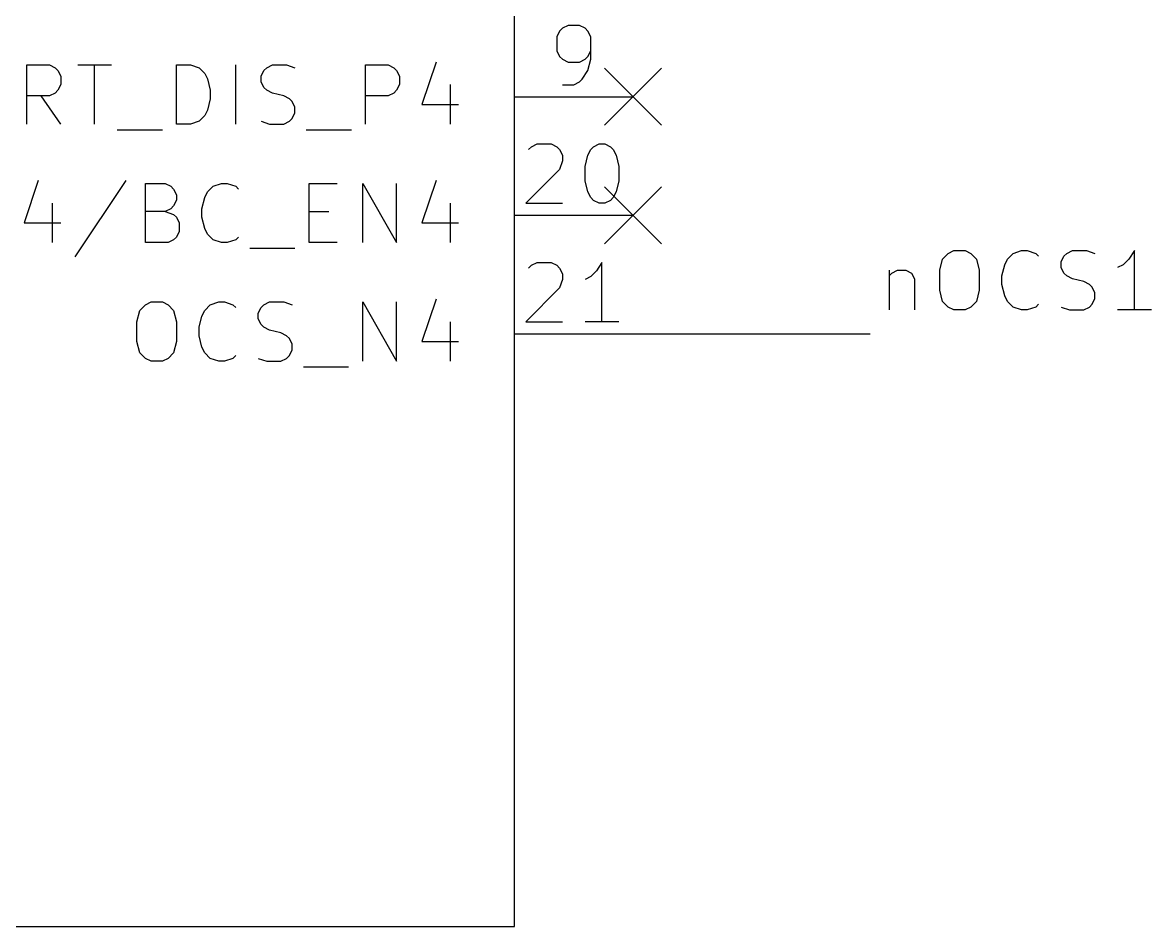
# Model space of a CAD drawing. Extents: x 0.4 to 11.3, y -7.9 to -0.4.
# Drawn here: x 7.885 to 8.837, y -5.65 to -4.887 of the extents above; entities that cross this region are included whole.
import ezdxf

# ---------------------------------------------------------------- set-up
doc = ezdxf.new("R2010")
doc.units = 0
doc.header["$MEASUREMENT"] = 0
for name, color, linetype in [('BLUE2', 5, 'CONTINUOUS'), ('CYAN2', 4, 'CONTINUOUS'), ('GRAY1', 251, 'CONTINUOUS'), ('GREEN3', 91, 'CONTINUOUS'), ('LYELLOW', 51, 'CONTINUOUS'), ('RED2', 1, 'CONTINUOUS'), ('RED3', 11, 'CONTINUOUS')]:
    doc.layers.add(name, color=color, linetype=linetype)

msp = doc.modelspace()

# ---------------------------------------------------------------- linework, layer by layer
at = {"layer": 'BLUE2', "linetype": 'CONTINUOUS'}
for p, q in [((8.376, -4.926), (8.424, -4.974)), ((8.424, -4.926), (8.376, -4.974)), ((8.376, -5.026), (8.424, -5.074)), ((8.424, -5.026), (8.376, -5.074))]:
    msp.add_line(p, q, dxfattribs=at)
at = {"layer": 'CYAN2', "linetype": 'CONTINUOUS'}
for p, q in [((7.88857, -4.97313), (7.88857, -4.92313)), ((7.88857, -4.92313), (7.90762, -4.92313)), ((7.88857, -4.97313), (7.88857, -4.92313)), ((7.88857, -4.92313), (7.90762, -4.92313)), ((7.90762, -4.92313), (7.91238, -4.92551)), ((7.90762, -4.92313), (7.91238, -4.92551)), ((7.93143, -4.92313), (7.96, -4.92313)), ((7.93143, -4.92313), (7.96, -4.92313)), ((7.94572, -4.97313), (7.94572, -4.92313)), ((7.94572, -4.97313), (7.94572, -4.92313)), ((8.01476, -4.97313), (8.01476, -4.92313)), ((8.01476, -4.92313), (8.02667, -4.92313)), ((8.01476, -4.97313), (8.01476, -4.92313)), ((8.01476, -4.92313), (8.02667, -4.92313)), ((8.02667, -4.92313), (8.03381, -4.92551)), ((8.02667, -4.92313), (8.03381, -4.92551)), ((8.06476, -4.97313), (8.06476, -4.92313)), ((8.06476, -4.97313), (8.06476, -4.92313)), ((8.09095, -4.92551), (8.09572, -4.92313)), ((8.09095, -4.92551), (8.09572, -4.92313)), ((8.09572, -4.92313), (8.10762, -4.92313)), ((8.09572, -4.92313), (8.10762, -4.92313)), ((8.10762, -4.92313), (8.11476, -4.92551)), ((8.10762, -4.92313), (8.11476, -4.92551)), ((8.17428, -4.97313), (8.17428, -4.92313)), ((8.17428, -4.92313), (8.19333, -4.92313)), ((8.17428, -4.97313), (8.17428, -4.92313)), ((8.17428, -4.92313), (8.19333, -4.92313)), ((8.19333, -4.92313), (8.19809, -4.92551)), ((8.19333, -4.92313), (8.19809, -4.92551)), ((8.23381, -4.92075), (8.22191, -4.95646)), ((8.23381, -4.92075), (8.22191, -4.95646)), ((7.91238, -4.92551), (7.91476, -4.92789)), ((7.91238, -4.92551), (7.91476, -4.92789)), ((7.91476, -4.92789), (7.91714, -4.93265)), ((7.91476, -4.92789), (7.91714, -4.93265)), ((7.91714, -4.93265), (7.91714, -4.9398)), ((7.91714, -4.93265), (7.91714, -4.9398)), ((8.03381, -4.92551), (8.03857, -4.93028)), ((8.03381, -4.92551), (8.03857, -4.93028)), ((8.03857, -4.93028), (8.04095, -4.93504)), ((8.03857, -4.93028), (8.04095, -4.93504)), ((8.08619, -4.93265), (8.08857, -4.92789)), ((8.08619, -4.93265), (8.08857, -4.92789)), ((8.08619, -4.93742), (8.08619, -4.93265)), ((8.08619, -4.93742), (8.08619, -4.93265)), ((8.08857, -4.92789), (8.09095, -4.92551)), ((8.08857, -4.92789), (8.09095, -4.92551)), ((8.19809, -4.92551), (8.20048, -4.92789)), ((8.19809, -4.92551), (8.20048, -4.92789)), ((8.20048, -4.92789), (8.20285, -4.93265)), ((8.20048, -4.92789), (8.20285, -4.93265)), ((8.20285, -4.93265), (8.20285, -4.9398)), ((8.20285, -4.93265), (8.20285, -4.9398)), ((7.91714, -4.9398), (7.91476, -4.94456)), ((7.91714, -4.9398), (7.91476, -4.94456)), ((8.04095, -4.93504), (8.04333, -4.94456)), ((8.04095, -4.93504), (8.04333, -4.94456)), ((8.08857, -4.94218), (8.08619, -4.93742)), ((8.08857, -4.94218), (8.08619, -4.93742)), ((8.09095, -4.94456), (8.08857, -4.94218)), ((8.09095, -4.94456), (8.08857, -4.94218)), ((8.20285, -4.9398), (8.20048, -4.94456)), ((8.20285, -4.9398), (8.20048, -4.94456)), ((8.24571, -4.9398), (8.24571, -4.97313)), ((8.24571, -4.9398), (8.24571, -4.97313)), ((7.90762, -4.94932), (7.88857, -4.94932)), ((7.90762, -4.94932), (7.88857, -4.94932)), ((7.91714, -4.97313), (7.90048, -4.94932)), ((7.91714, -4.97313), (7.90048, -4.94932)), ((7.91238, -4.94694), (7.90762, -4.94932)), ((7.91238, -4.94694), (7.90762, -4.94932)), ((7.91476, -4.94456), (7.91238, -4.94694)), ((7.91476, -4.94456), (7.91238, -4.94694)), ((8.04333, -4.9517), (8.04095, -4.96122)), ((8.04333, -4.9517), (8.04095, -4.96122)), ((8.04333, -4.94456), (8.04333, -4.9517)), ((8.04333, -4.94456), (8.04333, -4.9517)), ((8.09572, -4.94694), (8.09095, -4.94456)), ((8.09572, -4.94694), (8.09095, -4.94456)), ((8.10524, -4.94932), (8.09572, -4.94694)), ((8.10524, -4.94932), (8.09572, -4.94694)), ((8.11, -4.9517), (8.10524, -4.94932)), ((8.11, -4.9517), (8.10524, -4.94932)), ((8.11238, -4.95408), (8.11, -4.9517)), ((8.11238, -4.95408), (8.11, -4.9517)), ((8.19333, -4.94932), (8.17428, -4.94932)), ((8.19333, -4.94932), (8.17428, -4.94932)), ((8.19809, -4.94694), (8.19333, -4.94932)), ((8.19809, -4.94694), (8.19333, -4.94932)), ((8.20048, -4.94456), (8.19809, -4.94694)), ((8.20048, -4.94456), (8.19809, -4.94694)), ((8.04095, -4.96122), (8.03857, -4.96599)), ((8.04095, -4.96122), (8.03857, -4.96599)), ((8.11476, -4.95885), (8.11238, -4.95408)), ((8.11476, -4.95885), (8.11238, -4.95408)), ((8.11476, -4.96361), (8.11476, -4.95885)), ((8.11476, -4.96361), (8.11476, -4.95885)), ((8.22191, -4.95646), (8.25285, -4.95646)), ((8.22191, -4.95646), (8.25285, -4.95646)), ((8.03381, -4.97075), (8.02667, -4.97313)), ((8.03381, -4.97075), (8.02667, -4.97313)), ((8.03857, -4.96599), (8.03381, -4.97075)), ((8.03857, -4.96599), (8.03381, -4.97075)), ((8.08619, -4.97075), (8.09333, -4.97313)), ((8.08619, -4.97075), (8.09333, -4.97313)), ((8.10524, -4.97313), (8.11, -4.97075)), ((8.10524, -4.97313), (8.11, -4.97075)), ((8.11, -4.97075), (8.11238, -4.96837)), ((8.11, -4.97075), (8.11238, -4.96837)), ((8.11238, -4.96837), (8.11476, -4.96361)), ((8.11238, -4.96837), (8.11476, -4.96361)), ((7.96476, -4.97789), (8.00286, -4.97789)), ((7.96476, -4.97789), (8.00286, -4.97789)), ((8.02667, -4.97313), (8.01476, -4.97313)), ((8.02667, -4.97313), (8.01476, -4.97313)), ((8.09333, -4.97313), (8.10524, -4.97313)), ((8.09333, -4.97313), (8.10524, -4.97313)), ((8.12429, -4.97789), (8.16238, -4.97789)), ((8.12429, -4.97789), (8.16238, -4.97789)), ((7.89809, -5.02075), (7.88619, -5.05646)), ((7.89809, -5.02075), (7.88619, -5.05646)), ((7.97191, -5.02075), (7.92905, -5.08504)), ((7.97191, -5.02075), (7.92905, -5.08504)), ((7.98857, -5.07313), (7.98857, -5.02313)), ((7.98857, -5.02313), (8.00524, -5.02313)), ((7.98857, -5.07313), (7.98857, -5.02313)), ((7.98857, -5.02313), (8.00524, -5.02313)), ((8.00524, -5.02313), (8.01, -5.02551)), ((8.00524, -5.02313), (8.01, -5.02551)), ((8.01, -5.02551), (8.01238, -5.02789)), ((8.01, -5.02551), (8.01238, -5.02789)), ((8.01238, -5.02789), (8.01476, -5.03265)), ((8.01238, -5.02789), (8.01476, -5.03265)), ((8.04095, -5.03028), (8.04572, -5.02551)), ((8.04095, -5.03028), (8.04572, -5.02551)), ((8.04572, -5.02551), (8.05286, -5.02313)), ((8.04572, -5.02551), (8.05286, -5.02313)), ((8.05286, -5.02313), (8.05762, -5.02313)), ((8.05286, -5.02313), (8.05762, -5.02313)), ((8.05762, -5.02313), (8.06476, -5.02551)), ((8.05762, -5.02313), (8.06476, -5.02551)), ((8.06476, -5.02551), (8.06714, -5.02789)), ((8.06476, -5.02551), (8.06714, -5.02789)), ((8.12667, -5.07313), (8.12667, -5.02313)), ((8.12667, -5.02313), (8.15048, -5.02313)), ((8.12667, -5.07313), (8.12667, -5.02313)), ((8.12667, -5.02313), (8.15048, -5.02313)), ((8.1719, -5.07313), (8.1719, -5.02313)), ((8.1719, -5.02313), (8.20047, -5.07313)), ((8.1719, -5.07313), (8.1719, -5.02313)), ((8.1719, -5.02313), (8.20047, -5.07313)), ((8.20047, -5.07313), (8.20047, -5.02313)), ((8.20047, -5.07313), (8.20047, -5.02313)), ((8.23381, -5.02075), (8.22191, -5.05646)), ((8.23381, -5.02075), (8.22191, -5.05646)), ((8.01476, -5.03742), (8.01238, -5.04218)), ((8.01476, -5.03742), (8.01238, -5.04218)), ((8.01476, -5.03265), (8.01476, -5.03742)), ((8.01476, -5.03265), (8.01476, -5.03742)), ((8.03619, -5.04456), (8.03857, -5.03504)), ((8.03619, -5.04456), (8.03857, -5.03504)), ((8.03857, -5.03504), (8.04095, -5.03028)), ((8.03857, -5.03504), (8.04095, -5.03028)), ((7.91, -5.0398), (7.91, -5.07313)), ((7.91, -5.0398), (7.91, -5.07313)), ((8.00524, -5.04694), (7.98857, -5.04694)), ((8.00524, -5.04694), (7.98857, -5.04694)), ((8.01, -5.04456), (8.00524, -5.04694)), ((8.01, -5.04456), (8.00524, -5.04694)), ((8.00524, -5.04694), (8.01238, -5.04932)), ((8.00524, -5.04694), (8.01238, -5.04932)), ((8.01238, -5.04218), (8.01, -5.04456)), ((8.01238, -5.04218), (8.01, -5.04456)), ((8.03619, -5.0517), (8.03619, -5.04456)), ((8.03619, -5.0517), (8.03619, -5.04456)), ((8.12667, -5.04694), (8.14333, -5.04694)), ((8.12667, -5.04694), (8.14333, -5.04694)), ((8.24571, -5.0398), (8.24571, -5.07313)), ((8.24571, -5.0398), (8.24571, -5.07313)), ((7.88619, -5.05646), (7.91714, -5.05646)), ((7.88619, -5.05646), (7.91714, -5.05646)), ((8.01238, -5.04932), (8.01476, -5.0517)), ((8.01238, -5.04932), (8.01476, -5.0517)), ((8.01476, -5.0517), (8.01714, -5.05646)), ((8.01476, -5.0517), (8.01714, -5.05646)), ((8.01714, -5.05646), (8.01714, -5.06361)), ((8.01714, -5.05646), (8.01714, -5.06361)), ((8.03857, -5.06122), (8.03619, -5.0517)), ((8.03857, -5.06122), (8.03619, -5.0517)), ((8.22191, -5.05646), (8.25285, -5.05646)), ((8.22191, -5.05646), (8.25285, -5.05646)), ((8.01714, -5.06361), (8.01476, -5.06837)), ((8.01714, -5.06361), (8.01476, -5.06837)), ((8.04095, -5.06599), (8.03857, -5.06122)), ((8.04095, -5.06599), (8.03857, -5.06122)), ((8.04572, -5.07075), (8.04095, -5.06599)), ((8.04572, -5.07075), (8.04095, -5.06599)), ((8.00762, -5.07313), (7.98857, -5.07313)), ((8.00762, -5.07313), (7.98857, -5.07313)), ((8.01238, -5.07075), (8.00762, -5.07313)), ((8.01238, -5.07075), (8.00762, -5.07313)), ((8.01476, -5.06837), (8.01238, -5.07075)), ((8.01476, -5.06837), (8.01238, -5.07075)), ((8.05286, -5.07313), (8.04572, -5.07075)), ((8.05286, -5.07313), (8.04572, -5.07075)), ((8.05762, -5.07313), (8.05286, -5.07313)), ((8.05762, -5.07313), (8.05286, -5.07313)), ((8.06476, -5.07075), (8.05762, -5.07313)), ((8.06476, -5.07075), (8.05762, -5.07313)), ((8.06714, -5.06837), (8.06476, -5.07075)), ((8.06714, -5.06837), (8.06476, -5.07075)), ((8.15048, -5.07313), (8.12667, -5.07313)), ((8.15048, -5.07313), (8.12667, -5.07313)), ((8.07667, -5.07789), (8.11476, -5.07789)), ((8.07667, -5.07789), (8.11476, -5.07789)), ((7.98857, -5.12551), (7.99333, -5.12313)), ((7.98857, -5.12551), (7.99333, -5.12313)), ((7.99333, -5.12313), (8.00285, -5.12313)), ((7.99333, -5.12313), (8.00285, -5.12313)), ((8.00285, -5.12313), (8.00762, -5.12551)), ((8.00285, -5.12313), (8.00762, -5.12551)), ((8.04333, -5.12551), (8.05048, -5.12313)), ((8.04333, -5.12551), (8.05048, -5.12313)), ((8.05048, -5.12313), (8.05524, -5.12313)), ((8.05048, -5.12313), (8.05524, -5.12313)), ((8.05524, -5.12313), (8.06238, -5.12551)), ((8.05524, -5.12313), (8.06238, -5.12551)), ((8.08857, -5.12551), (8.09333, -5.12313)), ((8.08857, -5.12551), (8.09333, -5.12313)), ((8.09333, -5.12313), (8.10524, -5.12313)), ((8.09333, -5.12313), (8.10524, -5.12313)), ((8.10524, -5.12313), (8.11238, -5.12551)), ((8.10524, -5.12313), (8.11238, -5.12551)), ((8.1719, -5.17313), (8.1719, -5.12313)), ((8.1719, -5.12313), (8.20047, -5.17313)), ((8.1719, -5.17313), (8.1719, -5.12313)), ((8.1719, -5.12313), (8.20047, -5.17313)), ((8.20047, -5.17313), (8.20047, -5.12313)), ((8.20047, -5.17313), (8.20047, -5.12313)), ((8.23381, -5.12075), (8.22191, -5.15646)), ((8.23381, -5.12075), (8.22191, -5.15646)), ((7.98143, -5.1398), (7.98381, -5.13028)), ((7.98143, -5.1398), (7.98381, -5.13028)), ((7.98381, -5.13028), (7.98857, -5.12551)), ((7.98381, -5.13028), (7.98857, -5.12551)), ((8.00762, -5.12551), (8.01238, -5.13028)), ((8.00762, -5.12551), (8.01238, -5.13028)), ((8.01238, -5.13028), (8.01476, -5.1398)), ((8.01238, -5.13028), (8.01476, -5.1398)), ((8.03619, -5.13504), (8.03857, -5.13028)), ((8.03619, -5.13504), (8.03857, -5.13028)), ((8.03857, -5.13028), (8.04333, -5.12551)), ((8.03857, -5.13028), (8.04333, -5.12551)), ((8.06238, -5.12551), (8.06476, -5.12789)), ((8.06238, -5.12551), (8.06476, -5.12789)), ((8.08381, -5.13265), (8.08619, -5.12789)), ((8.08381, -5.13265), (8.08619, -5.12789)), ((8.08381, -5.13742), (8.08381, -5.13265)), ((8.08381, -5.13742), (8.08381, -5.13265)), ((8.08619, -5.12789), (8.08857, -5.12551)), ((8.08619, -5.12789), (8.08857, -5.12551)), ((7.98143, -5.15646), (7.98143, -5.1398)), ((7.98143, -5.15646), (7.98143, -5.1398)), ((8.01476, -5.1398), (8.01476, -5.15646)), ((8.01476, -5.1398), (8.01476, -5.15646)), ((8.03381, -5.14456), (8.03619, -5.13504)), ((8.03381, -5.14456), (8.03619, -5.13504)), ((8.08619, -5.14218), (8.08381, -5.13742)), ((8.08619, -5.14218), (8.08381, -5.13742)), ((8.08857, -5.14456), (8.08619, -5.14218)), ((8.08857, -5.14456), (8.08619, -5.14218)), ((8.24571, -5.1398), (8.24571, -5.17313)), ((8.24571, -5.1398), (8.24571, -5.17313)), ((8.03381, -5.1517), (8.03381, -5.14456)), ((8.03381, -5.1517), (8.03381, -5.14456)), ((8.03619, -5.16122), (8.03381, -5.1517)), ((8.03619, -5.16122), (8.03381, -5.1517)), ((8.09333, -5.14694), (8.08857, -5.14456)), ((8.09333, -5.14694), (8.08857, -5.14456)), ((8.10286, -5.14932), (8.09333, -5.14694)), ((8.10286, -5.14932), (8.09333, -5.14694)), ((8.10762, -5.1517), (8.10286, -5.14932)), ((8.10762, -5.1517), (8.10286, -5.14932)), ((8.11, -5.15408), (8.10762, -5.1517)), ((8.11, -5.15408), (8.10762, -5.1517)), ((7.98381, -5.16599), (7.98143, -5.15646)), ((7.98381, -5.16599), (7.98143, -5.15646)), ((8.01476, -5.15646), (8.01238, -5.16599)), ((8.01476, -5.15646), (8.01238, -5.16599)), ((8.03857, -5.16599), (8.03619, -5.16122)), ((8.03857, -5.16599), (8.03619, -5.16122)), ((8.11238, -5.15885), (8.11, -5.15408)), ((8.11238, -5.15885), (8.11, -5.15408)), ((8.11238, -5.16361), (8.11238, -5.15885)), ((8.11238, -5.16361), (8.11238, -5.15885)), ((8.22191, -5.15646), (8.25285, -5.15646)), ((8.22191, -5.15646), (8.25285, -5.15646)), ((7.98857, -5.17075), (7.98381, -5.16599)), ((7.98857, -5.17075), (7.98381, -5.16599)), ((7.99333, -5.17313), (7.98857, -5.17075)), ((7.99333, -5.17313), (7.98857, -5.17075)), ((8.00762, -5.17075), (8.00285, -5.17313)), ((8.00762, -5.17075), (8.00285, -5.17313)), ((8.01238, -5.16599), (8.00762, -5.17075)), ((8.01238, -5.16599), (8.00762, -5.17075)), ((8.04333, -5.17075), (8.03857, -5.16599)), ((8.04333, -5.17075), (8.03857, -5.16599)), ((8.05048, -5.17313), (8.04333, -5.17075)), ((8.05048, -5.17313), (8.04333, -5.17075)), ((8.06238, -5.17075), (8.05524, -5.17313)), ((8.06238, -5.17075), (8.05524, -5.17313)), ((8.06476, -5.16837), (8.06238, -5.17075)), ((8.06476, -5.16837), (8.06238, -5.17075)), ((8.08381, -5.17075), (8.09095, -5.17313)), ((8.08381, -5.17075), (8.09095, -5.17313)), ((8.10286, -5.17313), (8.10762, -5.17075)), ((8.10286, -5.17313), (8.10762, -5.17075)), ((8.10762, -5.17075), (8.11, -5.16837)), ((8.10762, -5.17075), (8.11, -5.16837)), ((8.11, -5.16837), (8.11238, -5.16361)), ((8.11, -5.16837), (8.11238, -5.16361)), ((8.00285, -5.17313), (7.99333, -5.17313)), ((8.00285, -5.17313), (7.99333, -5.17313)), ((8.05524, -5.17313), (8.05048, -5.17313)), ((8.05524, -5.17313), (8.05048, -5.17313)), ((8.09095, -5.17313), (8.10286, -5.17313)), ((8.09095, -5.17313), (8.10286, -5.17313)), ((8.12191, -5.17789), (8.16, -5.17789)), ((8.12191, -5.17789), (8.16, -5.17789))]:
    msp.add_line(p, q, dxfattribs=at)
at = {"layer": 'GRAY1', "linetype": 'CONTINUOUS'}
for p, q in [((8.66125, -5.08694), (8.66601, -5.08218)), ((8.66601, -5.08218), (8.67077, -5.0798)), ((8.67077, -5.0798), (8.6803, -5.0798)), ((8.6803, -5.0798), (8.68506, -5.08218)), ((8.68506, -5.08218), (8.68982, -5.08694)), ((8.71601, -5.08694), (8.72078, -5.08218)), ((8.72078, -5.08218), (8.72792, -5.0798)), ((8.72792, -5.0798), (8.73268, -5.0798)), ((8.73268, -5.0798), (8.73982, -5.08218)), ((8.73982, -5.08218), (8.7422, -5.08456)), ((8.76125, -5.08932), (8.76363, -5.08456)), ((8.76363, -5.08456), (8.76601, -5.08218)), ((8.76601, -5.08218), (8.77078, -5.0798)), ((8.77078, -5.0798), (8.78268, -5.0798)), ((8.78268, -5.0798), (8.78982, -5.08218)), ((8.82315, -5.0798), (8.81839, -5.08694)), ((8.82315, -5.1298), (8.82315, -5.0798)), ((8.65887, -5.09647), (8.66125, -5.08694)), ((8.68982, -5.08694), (8.6922, -5.09647)), ((8.71125, -5.10123), (8.71363, -5.0917)), ((8.71363, -5.0917), (8.71601, -5.08694)), ((8.76125, -5.09409), (8.76125, -5.08932)), ((8.76363, -5.09885), (8.76125, -5.09409)), ((8.81363, -5.0917), (8.80887, -5.09409)), ((8.81839, -5.08694), (8.81363, -5.0917)), ((8.61601, -5.09647), (8.61601, -5.1298)), ((8.61601, -5.10123), (8.61839, -5.09885)), ((8.61839, -5.09885), (8.62316, -5.09647)), ((8.62316, -5.09647), (8.6303, -5.09647)), ((8.6303, -5.09647), (8.63506, -5.09885)), ((8.63506, -5.09885), (8.63744, -5.10361)), ((8.63744, -5.10361), (8.63744, -5.1298)), ((8.65887, -5.11313), (8.65887, -5.09647)), ((8.6922, -5.09647), (8.6922, -5.11313)), ((8.71125, -5.10837), (8.71125, -5.10123)), ((8.76601, -5.10123), (8.76363, -5.09885)), ((8.77078, -5.10361), (8.76601, -5.10123)), ((8.7803, -5.10599), (8.77078, -5.10361)), ((8.66125, -5.12266), (8.65887, -5.11313)), ((8.6922, -5.11313), (8.68982, -5.12266)), ((8.71363, -5.11789), (8.71125, -5.10837)), ((8.78506, -5.10837), (8.7803, -5.10599)), ((8.78744, -5.11075), (8.78506, -5.10837)), ((8.78982, -5.11552), (8.78744, -5.11075)), ((8.66601, -5.12742), (8.66125, -5.12266)), ((8.68982, -5.12266), (8.68506, -5.12742)), ((8.71601, -5.12266), (8.71363, -5.11789)), ((8.72078, -5.12742), (8.71601, -5.12266)), ((8.78744, -5.12504), (8.78982, -5.12028)), ((8.78982, -5.12028), (8.78982, -5.11552)), ((8.67077, -5.1298), (8.66601, -5.12742)), ((8.6803, -5.1298), (8.67077, -5.1298)), ((8.68506, -5.12742), (8.6803, -5.1298)), ((8.72792, -5.1298), (8.72078, -5.12742)), ((8.73268, -5.1298), (8.72792, -5.1298)), ((8.73982, -5.12742), (8.73268, -5.1298)), ((8.7422, -5.12504), (8.73982, -5.12742)), ((8.76125, -5.12742), (8.76839, -5.1298)), ((8.76839, -5.1298), (8.7803, -5.1298)), ((8.7803, -5.1298), (8.78506, -5.12742)), ((8.78506, -5.12742), (8.78744, -5.12504)), ((8.83744, -5.1298), (8.80887, -5.1298))]:
    msp.add_line(p, q, dxfattribs=at)
at = {"layer": 'GREEN3', "linetype": 'CONTINUOUS'}
msp.add_line((8.4, -5.15), (8.6, -5.15), dxfattribs=at)
at = {"layer": 'LYELLOW', "linetype": 'CONTINUOUS'}
for p, q in [((8.3, -5.65), (8.3, -2.85)), ((6.3, -5.65), (8.3, -5.65))]:
    msp.add_line(p, q, dxfattribs=at)
at = {"layer": 'RED2', "linetype": 'CONTINUOUS'}
for p, q in [((8.3, -5.65), (8.3, -2.85)), ((8.3, -4.95), (8.4, -4.95)), ((8.3, -4.95), (8.4, -4.95)), ((8.3, -5.05), (8.4, -5.05)), ((8.3, -5.05), (8.4, -5.05)), ((8.3, -5.15), (8.4, -5.15)), ((8.3, -5.15), (8.4, -5.15)), ((6.3, -5.65), (8.3, -5.65))]:
    msp.add_line(p, q, dxfattribs=at)
at = {"layer": 'RED3', "linetype": 'CONTINUOUS'}
for p, q in [((8.33809, -4.89464), (8.33572, -4.8994)), ((8.33809, -4.89464), (8.33572, -4.8994)), ((8.34048, -4.89226), (8.33809, -4.89464)), ((8.34048, -4.89226), (8.33809, -4.89464)), ((8.34524, -4.88988), (8.34048, -4.89226)), ((8.34524, -4.88988), (8.34048, -4.89226)), ((8.35476, -4.88988), (8.34524, -4.88988)), ((8.35476, -4.88988), (8.34524, -4.88988)), ((8.35952, -4.89226), (8.35476, -4.88988)), ((8.35952, -4.89226), (8.35476, -4.88988)), ((8.36191, -4.89464), (8.35952, -4.89226)), ((8.36191, -4.89464), (8.35952, -4.89226)), ((8.36429, -4.8994), (8.36191, -4.89464)), ((8.36429, -4.8994), (8.36191, -4.89464)), ((8.33572, -4.8994), (8.33572, -4.91131)), ((8.33572, -4.8994), (8.33572, -4.91131)), ((8.36429, -4.91845), (8.36429, -4.8994)), ((8.36429, -4.91845), (8.36429, -4.8994)), ((8.33572, -4.91131), (8.33809, -4.91607)), ((8.33572, -4.91131), (8.33809, -4.91607)), ((8.36191, -4.91607), (8.36429, -4.91131)), ((8.36191, -4.91607), (8.36429, -4.91131)), ((8.33809, -4.91607), (8.34048, -4.91845)), ((8.33809, -4.91607), (8.34048, -4.91845)), ((8.34048, -4.91845), (8.34524, -4.92083)), ((8.34048, -4.91845), (8.34524, -4.92083)), ((8.34524, -4.92083), (8.35476, -4.92083)), ((8.34524, -4.92083), (8.35476, -4.92083)), ((8.35476, -4.92083), (8.35952, -4.91845)), ((8.35476, -4.92083), (8.35952, -4.91845)), ((8.35952, -4.91845), (8.36191, -4.91607)), ((8.35952, -4.91845), (8.36191, -4.91607)), ((8.36191, -4.92797), (8.36429, -4.91845)), ((8.36191, -4.92797), (8.36429, -4.91845)), ((8.35714, -4.93512), (8.36191, -4.92797)), ((8.35714, -4.93512), (8.36191, -4.92797)), ((8.34048, -4.93988), (8.35, -4.93988)), ((8.34048, -4.93988), (8.35, -4.93988)), ((8.35, -4.93988), (8.35476, -4.9375)), ((8.35, -4.93988), (8.35476, -4.9375)), ((8.35476, -4.9375), (8.35714, -4.93512)), ((8.35476, -4.9375), (8.35714, -4.93512)), ((8.31428, -4.99226), (8.31905, -4.98988)), ((8.31428, -4.99226), (8.31905, -4.98988)), ((8.31905, -4.98988), (8.33095, -4.98988)), ((8.31905, -4.98988), (8.33095, -4.98988)), ((8.33095, -4.98988), (8.33571, -4.99226)), ((8.33095, -4.98988), (8.33571, -4.99226)), ((8.36667, -4.99226), (8.37143, -4.98988)), ((8.36667, -4.99226), (8.37143, -4.98988)), ((8.37143, -4.98988), (8.37619, -4.98988)), ((8.37143, -4.98988), (8.37619, -4.98988)), ((8.37619, -4.98988), (8.38095, -4.99226)), ((8.37619, -4.98988), (8.38095, -4.99226)), ((8.31191, -4.99464), (8.31428, -4.99226)), ((8.31191, -4.99464), (8.31428, -4.99226)), ((8.33571, -4.99226), (8.33809, -4.99464)), ((8.33571, -4.99226), (8.33809, -4.99464)), ((8.33809, -4.99464), (8.34048, -4.9994)), ((8.33809, -4.99464), (8.34048, -4.9994)), ((8.34048, -4.9994), (8.34048, -5.00417)), ((8.34048, -4.9994), (8.34048, -5.00417)), ((8.35952, -5.00893), (8.3619, -4.9994)), ((8.35952, -5.00893), (8.3619, -4.9994)), ((8.3619, -4.9994), (8.36428, -4.99464)), ((8.3619, -4.9994), (8.36428, -4.99464)), ((8.36428, -4.99464), (8.36667, -4.99226)), ((8.36428, -4.99464), (8.36667, -4.99226)), ((8.38095, -4.99226), (8.38333, -4.99464)), ((8.38095, -4.99226), (8.38333, -4.99464)), ((8.38333, -4.99464), (8.38571, -4.9994)), ((8.38333, -4.99464), (8.38571, -4.9994)), ((8.38571, -4.9994), (8.38809, -5.00893)), ((8.38571, -4.9994), (8.38809, -5.00893)), ((8.34048, -5.00417), (8.33809, -5.01131)), ((8.34048, -5.00417), (8.33809, -5.01131)), ((8.35952, -5.02083), (8.35952, -5.00893)), ((8.35952, -5.02083), (8.35952, -5.00893)), ((8.38809, -5.00893), (8.38809, -5.02083)), ((8.38809, -5.00893), (8.38809, -5.02083)), ((8.33809, -5.01131), (8.30952, -5.03988)), ((8.33809, -5.01131), (8.30952, -5.03988)), ((8.3619, -5.03035), (8.35952, -5.02083)), ((8.3619, -5.03035), (8.35952, -5.02083)), ((8.38809, -5.02083), (8.38571, -5.03035)), ((8.38809, -5.02083), (8.38571, -5.03035)), ((8.36428, -5.03512), (8.3619, -5.03035)), ((8.36428, -5.03512), (8.3619, -5.03035)), ((8.36667, -5.0375), (8.36428, -5.03512)), ((8.36667, -5.0375), (8.36428, -5.03512)), ((8.37143, -5.03988), (8.36667, -5.0375)), ((8.37143, -5.03988), (8.36667, -5.0375)), ((8.38095, -5.0375), (8.37619, -5.03988)), ((8.38095, -5.0375), (8.37619, -5.03988)), ((8.38333, -5.03512), (8.38095, -5.0375)), ((8.38333, -5.03512), (8.38095, -5.0375)), ((8.38571, -5.03035), (8.38333, -5.03512)), ((8.38571, -5.03035), (8.38333, -5.03512)), ((8.30952, -5.03988), (8.34048, -5.03988)), ((8.30952, -5.03988), (8.34048, -5.03988)), ((8.37619, -5.03988), (8.37143, -5.03988)), ((8.37619, -5.03988), (8.37143, -5.03988)), ((8.31191, -5.09464), (8.31428, -5.09226)), ((8.31191, -5.09464), (8.31428, -5.09226)), ((8.31428, -5.09226), (8.31905, -5.08988)), ((8.31428, -5.09226), (8.31905, -5.08988)), ((8.31905, -5.08988), (8.33095, -5.08988)), ((8.31905, -5.08988), (8.33095, -5.08988)), ((8.33095, -5.08988), (8.33571, -5.09226)), ((8.33095, -5.08988), (8.33571, -5.09226)), ((8.33571, -5.09226), (8.33809, -5.09464)), ((8.33571, -5.09226), (8.33809, -5.09464)), ((8.33809, -5.09464), (8.34048, -5.0994)), ((8.33809, -5.09464), (8.34048, -5.0994)), ((8.37381, -5.08988), (8.36905, -5.09702)), ((8.37381, -5.08988), (8.36905, -5.09702)), ((8.37381, -5.13988), (8.37381, -5.08988)), ((8.37381, -5.13988), (8.37381, -5.08988)), ((8.34048, -5.10417), (8.33809, -5.11131)), ((8.34048, -5.10417), (8.33809, -5.11131)), ((8.34048, -5.0994), (8.34048, -5.10417)), ((8.34048, -5.0994), (8.34048, -5.10417)), ((8.36428, -5.10178), (8.35952, -5.10417)), ((8.36428, -5.10178), (8.35952, -5.10417)), ((8.36905, -5.09702), (8.36428, -5.10178)), ((8.36905, -5.09702), (8.36428, -5.10178)), ((8.33809, -5.11131), (8.30952, -5.13988)), ((8.33809, -5.11131), (8.30952, -5.13988)), ((8.30952, -5.13988), (8.34048, -5.13988)), ((8.30952, -5.13988), (8.34048, -5.13988)), ((8.38809, -5.13988), (8.35952, -5.13988)), ((8.38809, -5.13988), (8.35952, -5.13988))]:
    msp.add_line(p, q, dxfattribs=at)

doc.saveas('drawing.dxf')
